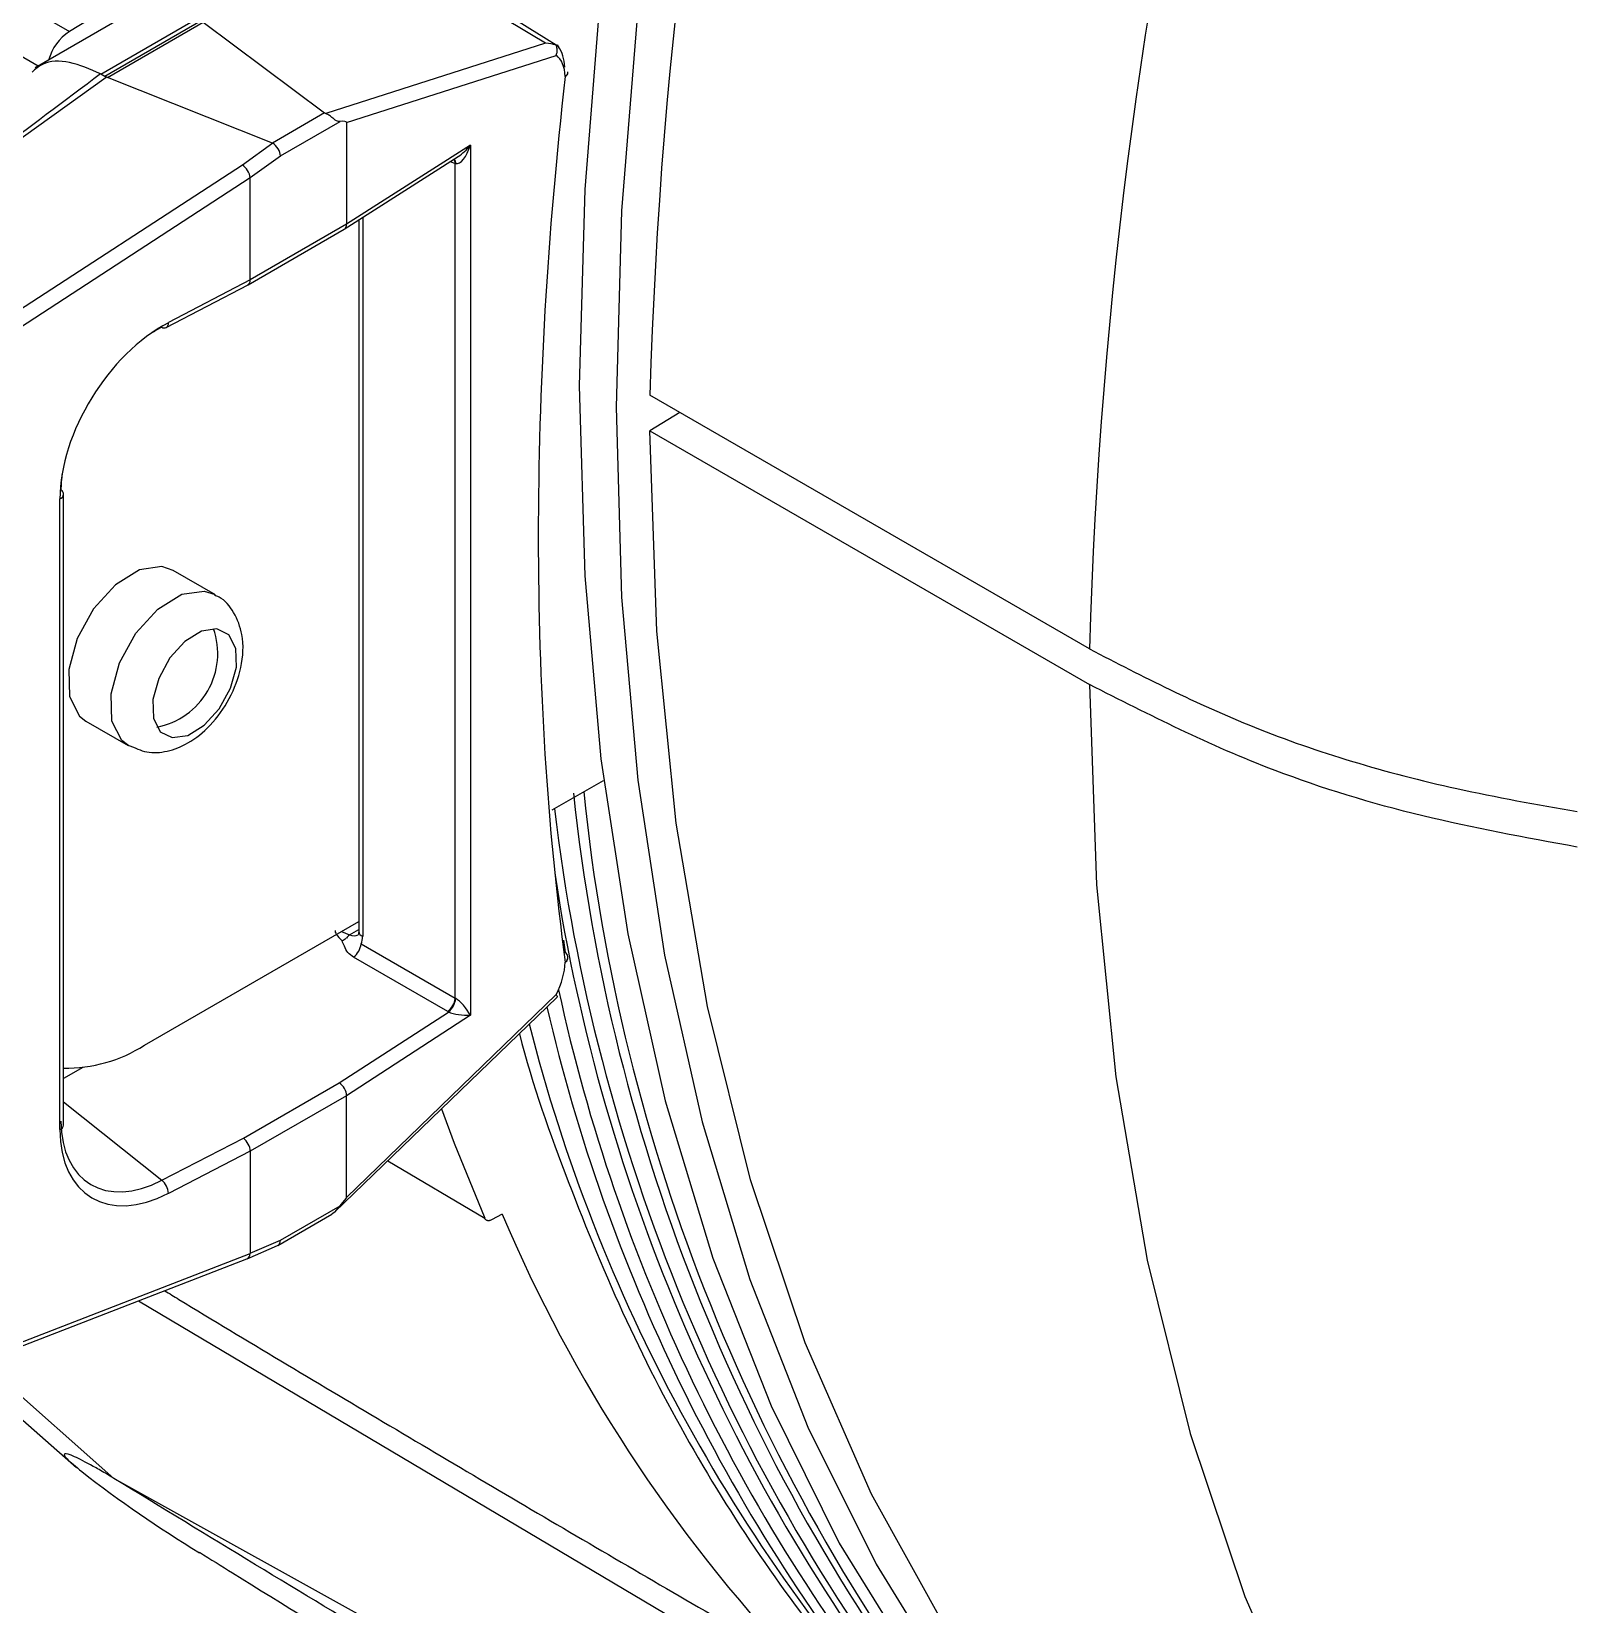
# Model space of a CAD drawing. Extents: x 11 to 120, y 2 to 94.
# Drawn here: x 19.43 to 20.848, y 71.782 to 73.228 of the extents above; entities that cross this region are included whole.
import ezdxf

# ---------------------------------------------------------------- set-up
doc = ezdxf.new("R2010")
doc.units = 0
doc.header["$MEASUREMENT"] = 0
doc.layers.add('OBJECT', color=7, linetype='CONTINUOUS')

msp = doc.modelspace()

# ---------------------------------------------------------------- linework, layer by layer
at = {"layer": 'OBJECT'}
for p, q in [((19.0223, 73.483), (19.4648, 73.2276)), ((19.4362, 73.1958), (19.0016, 73.4466)), ((19.686, 73.3619), (19.4648, 73.2276)), ((19.5205, 73.2444), (19.4335, 73.1942)), ((19.4938, 73.1884), (19.5822, 73.2395)), ((19.5858, 73.2373), (19.4974, 73.1863)), ((19.4999, 73.1851), (19.5879, 73.236)), ((19.5879, 73.236), (19.6993, 73.1527)), ((19.9025, 73.2167), (19.7005, 73.1521)), ((19.7195, 73.1439), (19.9123, 73.2056)), ((19.2944, 73.0389), (19.4985, 73.1856)), ((19.4974, 73.1863), (19.4938, 73.1884)), ((19.6515, 73.125), (19.4999, 73.1851)), ((19.6993, 73.1527), (19.6515, 73.125)), ((19.6588, 73.1132), (19.7137, 73.1448)), ((19.7195, 73.1439), (19.7195, 73.0504)), ((19.6517, 73.1249), (19.6238, 73.1048)), ((19.6311, 73.0932), (19.6588, 73.1132)), ((19.7175, 73.0459), (19.8222, 73.1126)), ((19.8334, 73.123), (19.7195, 73.0504)), ((19.8334, 73.123), (19.8334, 72.3232)), ((19.6238, 73.1048), (19.3196, 72.9069)), ((19.8149, 73.108), (19.8195, 73.1062)), ((19.8195, 72.3389), (19.8195, 73.1062)), ((19.3268, 72.8952), (19.6311, 73.0933)), ((19.6311, 72.9994), (19.6311, 73.0932)), ((19.7308, 73.0543), (19.7308, 72.4002)), ((19.7344, 73.0566), (19.7344, 72.3957)), ((19.6291, 72.9948), (19.7174, 73.0458)), ((19.7195, 73.0504), (19.6311, 72.9994)), ((19.7195, 73.0504), (19.7195, 73.0504)), ((19.6311, 72.9994), (19.5558, 72.9599)), ((19.6311, 72.9994), (19.6311, 72.9994)), ((19.5538, 72.9553), (19.629, 72.9948)), ((20.4023, 72.6599), (19.9983, 72.8931)), ((20.0259, 72.8772), (19.9983, 72.8604)), ((19.9983, 72.8604), (20.4023, 72.6272)), ((19.4562, 72.2181), (19.4562, 72.7978)), ((19.4595, 72.2224), (19.4595, 72.8021)), ((19.599, 72.7097), (19.5601, 72.7322)), ((19.4801, 72.5936), (19.519, 72.5712)), ((19.9085, 72.5119), (19.9557, 72.5391)), ((19.5339, 72.2956), (19.7308, 72.4093)), ((19.7149, 72.4001), (19.7222, 72.397)), ((19.7222, 72.397), (19.7308, 72.4019)), ((19.733, 72.3889), (19.8195, 72.3389)), ((19.919, 72.3922), (19.9204, 72.3809)), ((19.8125, 72.3267), (19.726, 72.3767)), ((19.7084, 72.1421), (19.913, 72.3399)), ((19.7195, 72.1557), (19.9123, 72.3422)), ((19.7129, 72.261), (19.8133, 72.3262)), ((19.8334, 72.3232), (19.7195, 72.2493)), ((19.4773, 72.2753), (19.4595, 72.265)), ((19.6249, 72.2102), (19.7129, 72.261)), ((19.7195, 72.2493), (19.6311, 72.1982)), ((19.7195, 72.1557), (19.7195, 72.2493)), ((19.7195, 72.2493), (19.7195, 72.2493)), ((19.4595, 72.2437), (19.5498, 72.1716)), ((19.5498, 72.1716), (19.6249, 72.2102)), ((19.6311, 72.1982), (19.5558, 72.1595)), ((19.6311, 72.1982), (19.6311, 72.1044)), ((19.7574, 72.1895), (19.8465, 72.1366)), ((19.6588, 72.1164), (19.7137, 72.1481)), ((19.6565, 72.1117), (19.7061, 72.1403)), ((19.8625, 72.1404), (19.8528, 72.1351)), ((19.6311, 72.1044), (19.6588, 72.1164)), ((19.3268, 71.9863), (19.6311, 72.1043)), ((19.6281, 72.0993), (19.6561, 72.1115)), ((19.3237, 71.9813), (19.628, 72.0992)), ((19.5284, 72.0606), (20.1397, 71.6979)), ((19.3682, 71.9985), (19.4715, 71.9074)), ((19.5057, 71.8975), (19.3845, 72.0048)), ((20.1261, 71.5531), (19.5057, 71.8975))]:
    msp.add_line(p, q, dxfattribs=at)
at = {"layer": 'OBJECT', "flags": 128}
for points in [[(20.3239, 74.6379), (20.2438, 74.44), (20.1723, 74.2415), (20.1097, 74.0431), (20.0563, 73.8457), (20.0123, 73.6502), (19.9779, 73.4572), (19.9532, 73.2676), (19.9384, 73.0823), (19.9334, 72.9019), (19.9384, 72.7272), (19.9532, 72.559), (19.9779, 72.398), (20.0123, 72.2447), (20.0563, 72.0999), (20.1097, 71.9642), (20.1723, 71.838), (20.2438, 71.7221), (20.3239, 71.6167)], [(20.3578, 74.6183), (20.2777, 74.4204), (20.2062, 74.2219), (20.1436, 74.0235), (20.0902, 73.8262), (20.0463, 73.6306), (20.0118, 73.4376), (19.9872, 73.248), (19.9723, 73.0627), (19.9674, 72.8823), (19.9723, 72.7076), (19.9872, 72.5394), (20.0118, 72.3784), (20.0463, 72.2251), (20.0902, 72.0803), (20.1436, 71.9446), (20.2062, 71.8185), (20.2777, 71.7025), (20.3578, 71.5971)], [(20.4441, 71.5341), (20.3538, 71.6383), (20.2729, 71.7548), (20.2019, 71.8829), (20.1411, 72.0222), (20.0908, 72.1719), (20.0512, 72.3313), (20.0225, 72.4997), (20.0048, 72.6764), (19.9983, 72.8604)], [(19.5601, 72.7322), (19.5499, 72.7356), (19.5292, 72.7326), (19.5072, 72.719), (19.4871, 72.6968)], [(19.526, 72.6744), (19.5461, 72.6966), (19.5681, 72.7102), (19.5888, 72.7132), (19.5988, 72.7099)], [(19.4871, 72.6968), (19.472, 72.6695), (19.4643, 72.6412), (19.465, 72.6161), (19.4742, 72.5982), (19.4801, 72.5936)], [(19.6026, 72.605), (19.613, 72.6238), (19.6183, 72.6433), (19.6178, 72.6605), (19.6115, 72.6728), (19.6004, 72.6784), (19.5862, 72.6763), (19.571, 72.6669), (19.5572, 72.6517), (19.5469, 72.6329), (19.5415, 72.6134), (19.5421, 72.5962), (19.5484, 72.5839), (19.5594, 72.5784), (19.5737, 72.5804), (19.5888, 72.5898), (19.6026, 72.605)], [(19.5194, 72.5709), (19.5131, 72.5758), (19.5039, 72.5937), (19.5032, 72.6187), (19.5109, 72.6471), (19.526, 72.6744)], [(20.4023, 72.6272), (20.4088, 72.4432), (20.4265, 72.2665), (20.4552, 72.0981), (20.4948, 71.9387), (20.5451, 71.789), (20.6059, 71.6497), (20.6769, 71.5216), (20.7577, 71.4051), (20.8481, 71.3009)], [(19.8067, 72.2372), (19.8185, 72.2055), (19.8465, 72.1366)]]:
    msp.add_lwpolyline(points, dxfattribs=at)
at = {"layer": 'OBJECT'}
for centre, radius, start, end in [((24.5618, 72.7625), 4.5653, 154.415, 178.3612), ((24.9657, 72.5293), 4.5653, 154.415, 178.3612), ((19.4908, 73.1886), 0.0468, 123.7064, 164.2934), ((19.9178, 73.1907), 0.00521, 300.7036, 358.1622), ((19.9193, 73.1898), 0.00372, 287.7987, 347.3807), ((19.913, 73.1901), 0.01, 353.5344, 0), ((19.913, 73.1901), 0.01, 0, 2.6099), ((19.8128, 73.106), 0.00674, 1.854, 37.2386), ((19.8138, 73.106), 0.00619, 0.2741, 41.9196), ((19.5521, 72.9592), 0.00424, 236.3551, 293.2641), ((19.5512, 72.9592), 0.00467, 303.503, 8.2557), ((19.4544, 72.8026), 0.00506, 289.98, 354.7075), ((19.4549, 72.8018), 0.00463, 3.9478, 60.51), ((19.5323, 72.6558), 0.0689, 280.7388, 19.2666), ((21.6512, 72.7096), 1.7328, 186.0325, 218.0071), ((21.6642, 72.705), 1.7357, 185.8307, 217.9959), ((21.6211, 72.7164), 1.7225, 186.7786, 218.0485), ((21.5886, 72.7093), 1.6971, 188.6591, 218.1526), ((19.7104, 72.4045), 0.0137, 291.4773, 310.4593), ((19.7292, 72.3872), 0.012, 125.4283, 145.1045), ((19.7148, 72.3913), 0.0184, 307.4734, 352.5256), ((19.7359, 72.4007), 0.00516, 185.4848, 252.3718), ((19.9177, 72.3763), 0.00531, 9.5752, 59.7071), ((19.9171, 72.3768), 0.00587, 305.2522, 3.6866), ((19.9187, 72.376), 0.00438, 294.1992, 352.5248), ((19.913, 72.3759), 0.01, 0, 7.5579), ((19.913, 72.3759), 0.01, 357.5345, 0), ((21.5211, 72.6949), 1.644, 192.2284, 218.7639), ((19.8013, 72.3413), 0.0184, 307.4754, 352.5246), ((19.8004, 72.3411), 0.0197, 310.9938, 352.7869), ((21.4956, 72.6995), 1.6341, 193.0374, 218.8084), ((21.3915, 72.6972), 1.5519, 194.248, 222.6115), ((19.4616, 72.409), 0.1344, 269.09, 302.5324), ((19.4544, 72.2228), 0.00506, 289.98, 354.7075), ((19.5396, 72.1589), 0.0163, 2.1872, 51.2224), ((21.1489, 72.6857), 1.3971, 202.9731, 223.3002), ((20.1943, 72.8291), 1.1713, 232.1875, 238.6146)]:
    msp.add_arc(centre, radius, start, end, dxfattribs=at)
for centre, major_axis, ratio, start_param, end_param in [((20.1659, 73.0012), (0.3934, -0.2851), 0.067897, 2.312196, 3.033861), ((20.1725, 73.0273), (0.3977, -0.259), 0.033271, 2.338395, 3.05906), ((19.8796, 73.1664), (0.028, 0.0531), 0.550734, 5.531084, 6.011733), ((19.8871, 73.1626), (0.0231, 0.0444), 0.54529, 5.527407, 6.189238), ((23.7984, 74.3869), (13.5348, 9.6488), 0.094709, 1.826303, 1.841815), ((18.8027, 72.6915), (0.6943, 0.494), 0.104684, 0.047827, 0.051168), ((18.8064, 72.6894), (0.6943, 0.494), 0.104684, 0.034736, 0.047827), ((18.8059, 72.6891), (0.6996, 0.4919), 0.108829, 0.07127, 0.084359), ((22.1544, 74.2167), (1.5577, 2.9995), 0.54529, 2.183632, 2.479964), ((19.7256, 73.1599), (0.0269, 0.0062), 0.221608, 3.327093, 3.467694), ((19.589, 73.1084), (0.1305, 0.0357), 0.06024, 6.266726, 6.567396), ((19.5937, 73.0837), (0.0583, 0.041), 0.108829, 0.04509, 0.07127), ((19.6518, 73.1172), (-0.00543, 0.00841), 0.541118, 3.900038, 5.418474), ((19.826, 73.1269), (0.0061, 0.0208), 0.380972, 3.154865, 4.638523), ((19.826, 73.1269), (0.0139, 0.0162), 0.382704, 4.042839, 4.802208), ((19.6242, 73.0975), (-0.00565, 0.00825), 0.488283, 3.890672, 5.402754), ((19.826, 73.1105), (0.00998, 0.0013), 0.470077, 3.953143, 4.007223), ((19.4901, 73.001), (0.1409, 0.0924), 0.040839, 6.256417, 6.262771), ((19.7123, 73.0544), (-0.00519, 0.00855), 0.594217, 3.128473, 3.913952), ((19.6242, 73.0036), (-0.00482, 0.00876), 0.560658, 3.130228, 3.938437), ((19.5566, 72.8496), (0.0726, 0.1139), 0.608944, 0.815924, 2.379124), ((19.5499, 72.8539), (0.0676, 0.1053), 0.60375, 0.817539, 0.9652), ((19.5499, 72.8539), (0.0676, 0.1053), 0.60375, 2.229985, 2.380739), ((19.8199, 72.3388), (0.1107, -0.0629), 0.11127, 3.175116, 3.549127), ((19.7216, 72.4095), (-0.0094, 0.0118), 0.653417, 2.312053, 3.041241), ((19.7151, 72.4051), (-0.0143, 0.0206), 0.62527, 3.497193, 3.875126), ((19.8871, 72.3527), (0.0231, 0.0444), 0.54529, 4.757536, 5.419368), ((19.826, 72.3435), (0.00993, -0.00183), 0.66592, 4.136349, 4.190429), ((19.826, 72.3271), (-0.0095, 0.0123), 0.262244, 4.201625, 5.685284), ((19.8253, 72.3357), (0.02, -0.0017), 0.625176, 4.066194, 4.120274), ((19.826, 72.3271), (0.0153, -0.0015), 0.233774, 3.76183, 5.245488), ((19.7123, 72.2532), (-0.00523, 0.00853), 0.591402, 3.91159, 5.395119), ((19.5566, 72.2706), (0.0728, 0.1143), 0.605309, 2.381806, 3.945006), ((19.5499, 72.2748), (0.0665, 0.1065), 0.60747, 2.376051, 3.939251), ((19.6242, 72.2024), (-0.00479, 0.00878), 0.563255, 3.940738, 5.424268), ((19.589, 72.0406), (0.1304, 0.1154), 0.036351, 5.950375, 6.251045), ((19.6518, 72.1205), (-0.00451, 0.00894), 0.611471, 3.107076, 3.961588), ((19.6242, 72.1085), (-0.00381, 0.00925), 0.627458, 3.128786, 4.002557), ((19.4901, 72.0501), (0.141, 0.0544), 0.050809, 6.257229, 6.263583)]:
    msp.add_ellipse(centre, major_axis=major_axis, ratio=ratio, start_param=start_param, end_param=end_param, dxfattribs=at)
for points, knots in [([(19.9121, 73.215), (19.9091, 73.2158), (19.906, 73.2166), (19.9026, 73.2167), (19.9025, 73.2167)], [0, 0, 0, 0, 0.980022, 1, 1, 1, 1]), ([(19.9145, 73.2134), (19.9145, 73.2134), (19.9143, 73.2144), (19.9138, 73.2152), (19.9125, 73.215), (19.9121, 73.215)], [0, 0, 0, 0, 0.021195, 0.717119, 1, 1, 1, 1]), ([(19.9123, 73.2056), (19.9123, 73.2056), (19.9125, 73.2063), (19.913, 73.208), (19.9133, 73.2109), (19.9128, 73.2134), (19.9122, 73.2147), (19.9121, 73.215)], [0, 0, 0, 0, 0.01718, 0.202305, 0.556615, 0.898384, 1, 1, 1, 1]), ([(19.4935, 73.1886), (19.4838, 73.1928), (19.4645, 73.2011), (19.4424, 73.2006), (19.4336, 73.1929), (19.4305, 73.1902)], [0, 0, 0, 0, 0.39605, 0.792094, 1, 1, 1, 1]), ([(19.7137, 73.1448), (19.7126, 73.1449), (19.7107, 73.1449), (19.7081, 73.1468), (19.7055, 73.1491), (19.7029, 73.151), (19.7011, 73.1518), (19.7005, 73.1521)], [0, 0, 0, 0, 0.2815, 0.477143, 0.672465, 0.878459, 1, 1, 1, 1]), ([(19.5199, 72.5713), (19.5252, 72.5689), (19.5361, 72.5637), (19.5554, 72.5652), (19.5754, 72.5731), (19.5956, 72.5894), (19.6131, 72.6139), (19.6241, 72.6434), (19.6255, 72.6712), (19.6171, 72.693), (19.6072, 72.706), (19.5996, 72.7087), (19.5982, 72.7093)], [0, 0, 0, 0, 0.081398, 0.170478, 0.267571, 0.384377, 0.513418, 0.643741, 0.782701, 0.886087, 0.97854, 1, 1, 1, 1]), ([(20.4023, 72.6599), (20.4512, 72.6347), (20.5526, 72.5826), (20.7093, 72.5355), (20.8134, 72.517), (20.8506, 72.5104)], [0, 0, 0, 0, 0.375049, 0.776984, 1, 1, 1, 1]), ([(20.8506, 72.4778), (20.8028, 72.4865), (20.706, 72.5043), (20.5507, 72.5518), (20.4572, 72.5993), (20.4023, 72.6272)], [0, 0, 0, 0, 0.287513, 0.581795, 1, 1, 1, 1]), ([(19.726, 72.3767), (19.7241, 72.378), (19.7199, 72.3809), (19.7177, 72.3864), (19.7161, 72.39), (19.7154, 72.3917)], [0, 0, 0, 0, 0.305418, 0.682483, 1, 1, 1, 1]), ([(19.7308, 72.4002), (19.7307, 72.3993), (19.7305, 72.3974), (19.7301, 72.3971), (19.7301, 72.3971), (19.7301, 72.3971)], [0, 0, 0, 0, 0.428826, 0.883365, 1, 1, 1, 1]), ([(19.9123, 72.3422), (19.9123, 72.3421), (19.9125, 72.3418), (19.913, 72.3411), (19.9133, 72.3403), (19.913, 72.3401), (19.9129, 72.34)], [0, 0, 0, 0, 0.024816, 0.292586, 0.805176, 1, 1, 1, 1]), ([(19.8784, 72.3065), (19.8784, 72.3064), (19.8905, 72.2586), (19.9225, 72.1696), (19.9752, 72.0411), (20.0372, 71.922), (20.1072, 71.8121), (20.1749, 71.7237), (20.221, 71.6746), (20.2387, 71.6558)], [0, 0, 0, 0, 0.00022, 0.178779, 0.357104, 0.535096, 0.712656, 0.889705, 1, 1, 1, 1]), ([(19.7137, 72.1481), (19.7126, 72.1468), (19.7107, 72.1447), (19.7083, 72.1418), (19.7067, 72.1408), (19.7061, 72.1404)], [0, 0, 0, 0, 0.447453, 0.758426, 1, 1, 1, 1]), ([(19.8528, 72.1351), (19.8524, 72.135), (19.8516, 72.1346), (19.8505, 72.1343), (19.8494, 72.1343), (19.8485, 72.1345), (19.8477, 72.135), (19.847, 72.1357), (19.8466, 72.1363), (19.8465, 72.1366)], [0, 0, 0, 0, 0.143851, 0.287677, 0.431526, 0.575369, 0.719208, 0.857742, 1, 1, 1, 1]), ([(19.5525, 72.07), (19.5568, 72.0673), (19.6235, 72.0267), (19.7535, 71.9492), (19.9423, 71.8375), (20.0688, 71.7642), (20.1321, 71.7275)], [0, 0, 0, 0, 0.0224785, 0.3483194, 0.6741598, 1, 1, 1, 1]), ([(19.5057, 71.8975), (19.5031, 71.8991), (19.4963, 71.9032), (19.4828, 71.9109), (19.4675, 71.9188), (19.4589, 71.9212), (19.4606, 71.9166), (19.4709, 71.9082), (19.4762, 71.9038)], [0, 0, 0, 0, 0.0612938, 0.1579775, 0.3530257, 0.5689643, 0.7756011, 1, 1, 1, 1]), ([(20.1353, 71.5221), (20.0964, 71.5446), (20.0149, 71.5918), (19.8902, 71.6654), (19.7626, 71.7415), (19.6344, 71.8189), (19.5491, 71.871), (19.5057, 71.8975)], [0, 0, 0, 0, 0.187145, 0.391348, 0.595125, 0.793954, 1, 1, 1, 1]), ([(19.5843, 71.8296), (19.5945, 71.8232), (19.7915, 71.7008), (19.9933, 71.5804), (20.187, 71.4699), (20.1896, 71.4685)], [0, 0, 0, 0, 0.051104, 0.98738, 1, 1, 1, 1])]:
    msp.add_open_spline(points, degree=3, knots=knots, dxfattribs=at)

doc.saveas('drawing.dxf')
